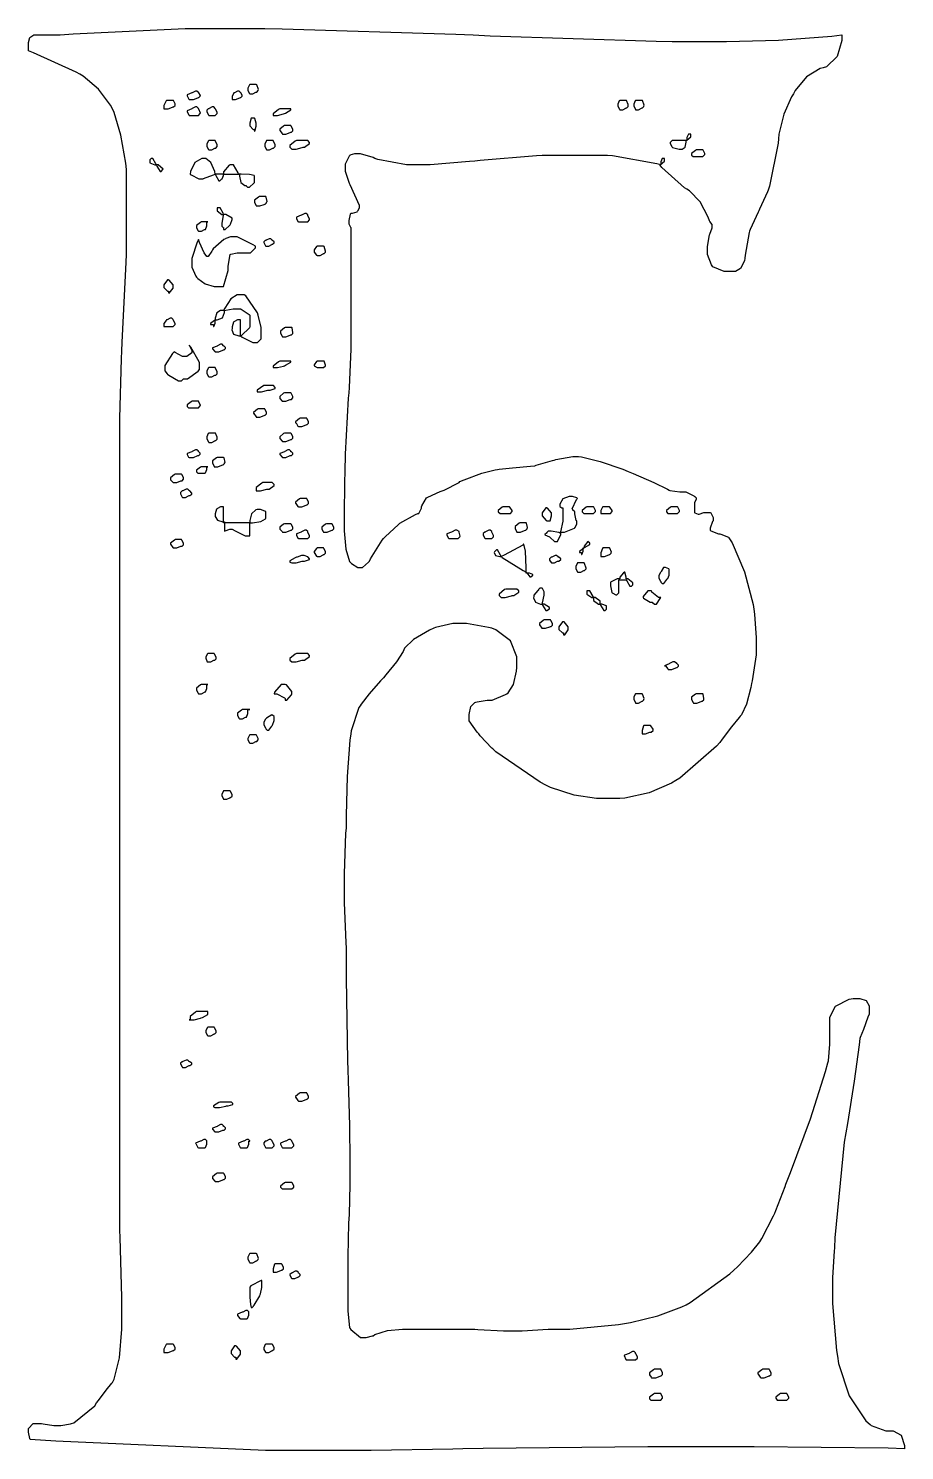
# Model space of a CAD drawing. Extents: x 55 to 302, y 40 to 307.
# Drawn here: x 220.5 to 253.6, y 89.5 to 143.2 of the extents above; entities that cross this region are included whole.
import ezdxf

# ---------------------------------------------------------------- set-up
doc = ezdxf.new("R2010")
doc.units = 0
doc.header["$MEASUREMENT"] = 0

msp = doc.modelspace()

# ---------------------------------------------------------------- linework, layer by layer
at = {"color": 32}
for points in [[(252.306, 90.4515), (252.35, 90.4074), (252.899, 90.2049), (253.082, 90.2049), (253.182, 90.2049), (253.479, 90.0423), (253.611, 89.662), (253.611, 89.5354), (252.994, 89.5533), (247.927, 89.6056), (246.239, 89.6056), (243.91, 89.6056), (237.702, 89.5449), (236.926, 89.5354), (236.546, 89.5188), (233.47, 89.4652), (232.445, 89.4652), (229.481, 89.4652), (221.562, 89.8179), (220.592, 89.8881), (220.574, 89.9156), (220.522, 90.1594), (220.522, 90.2409), (220.522, 90.303), (220.707, 90.4875), (220.769, 90.4875), (221.015, 90.4875), (221.076, 90.4709), (221.48, 90.4173), (221.615, 90.4173), (221.747, 90.4173), (222.116, 90.4794), (222.144, 90.4875), (222.232, 90.515), (223.026, 91.1585), (223.096, 91.2633), (223.167, 91.3613), (223.463, 91.7444), (223.669, 92.0048), (223.697, 92.039), (223.757, 92.1551), (223.966, 92.9707), (224.05, 94.0456), (224.05, 94.404), (224.05, 95.2514), (223.986, 97.5085), (223.978, 97.7896), (223.978, 127.599), (223.978, 128.447), (224.04, 130.678), (224.05, 130.987), (224.066, 131.295), (224.208, 134.33), (224.226, 134.621), (224.226, 137.83), (224.198, 138.068), (224.014, 139.123), (223.757, 139.983), (223.697, 140.123), (223.625, 140.265), (223.172, 140.869), (222.595, 141.35), (222.462, 141.428), (222.33, 141.508), (220.715, 142.24), (220.522, 142.31), (220.522, 142.558), (220.522, 142.623), (220.579, 142.814), (220.72, 142.911), (220.769, 142.911), (221.721, 142.911), (222.214, 142.955), (226.447, 143.158), (227.858, 143.158), (229.446, 143.158), (230.107, 143.141), (236.66, 142.937), (237.313, 142.911), (237.965, 142.885), (244.227, 142.673), (244.828, 142.663), (246.239, 142.663), (246.891, 142.663), (248.849, 142.721), (250.868, 142.867), (251.248, 142.911), (251.248, 142.707), (251.066, 142.095), (250.657, 141.712), (250.542, 141.676), (250.427, 141.642), (249.911, 141.327), (249.484, 140.82), (249.414, 140.688), (249.342, 140.574), (249.052, 139.92), (248.867, 139.163), (248.849, 138.994), (248.831, 138.828), (248.506, 137.204), (248.462, 137.054), (248.434, 136.984), (248.135, 136.34), (248.109, 136.278), (248.081, 136.226), (247.782, 135.573), (247.756, 135.503), (247.738, 135.45), (247.596, 134.594), (247.58, 134.479), (247.562, 134.39), (247.42, 134.1), (247.221, 133.985), (247.157, 133.985), (246.944, 133.985), (246.794, 133.985), (246.371, 134.162), (246.345, 134.196), (246.318, 134.232), (246.169, 134.629), (246.169, 134.761), (246.169, 134.911), (246.229, 135.3), (246.239, 135.36), (246.255, 135.388), (246.345, 135.632), (246.345, 135.713), (246.345, 135.757), (246.255, 135.873), (246.239, 135.89), (246.195, 136.032), (245.894, 136.609), (245.489, 137.028), (245.393, 137.09), (245.295, 137.144), (244.447, 137.91), (244.369, 138.006), (244.395, 138.024), (244.545, 138.144), (244.545, 138.183), (244.545, 138.253), (244.475, 138.253), (244.457, 138.253), (244.405, 138.121), (244.405, 138.077), (244.405, 138.006), (244.255, 138.05), (242.579, 138.343), (242.394, 138.359), (239.925, 138.359), (239.704, 138.343), (237.586, 138.166), (237.383, 138.148), (237.181, 138.13), (235.693, 138.006), (235.197, 138.006), (234.8, 138.006), (233.723, 138.209), (233.609, 138.253), (233.537, 138.281), (233.062, 138.429), (232.904, 138.429), (232.841, 138.429), (232.665, 138.369), (232.657, 138.359), (232.629, 138.333), (232.481, 138.035), (232.481, 137.936), (232.481, 137.769), (232.629, 137.32), (232.657, 137.267), (233.01, 136.489), (233.01, 136.419), (233.01, 136.375), (232.948, 136.26), (232.94, 136.242), (232.922, 136.226), (232.749, 136.172), (232.693, 136.172), (232.675, 136.146), (232.621, 135.902), (232.621, 135.819), (232.621, 135.775), (232.683, 135.661), (232.693, 135.643), (232.693, 131.233), (232.693, 131.045), (232.669, 130.476), (232.629, 129.603), (232.621, 129.399), (232.603, 129.197), (232.489, 127.08), (232.481, 126.86), (232.471, 126.639), (232.445, 124.979), (232.445, 124.424), (232.445, 124.194), (232.503, 123.504), (232.649, 123.033), (232.693, 122.979), (232.719, 122.953), (232.963, 122.803), (233.046, 122.803), (233.134, 122.803), (233.371, 123.005), (233.398, 123.049), (233.443, 123.137), (233.884, 123.843), (233.928, 123.895), (233.998, 123.967), (234.5, 124.434), (234.527, 124.46), (234.553, 124.478), (235.144, 124.803), (235.233, 124.847), (235.267, 124.847), (235.363, 125.052), (235.373, 125.096), (235.381, 125.14), (235.558, 125.43), (235.585, 125.448), (235.602, 125.466), (236.069, 125.669), (236.149, 125.695), (236.227, 125.723), (236.784, 126.013), (236.82, 126.048), (236.978, 126.119), (237.644, 126.37), (238.151, 126.498), (238.231, 126.507), (238.301, 126.516), (238.804, 126.565), (239.482, 126.631), (239.642, 126.647), (239.703, 126.665), (240.32, 126.842), (240.382, 126.86), (240.444, 126.877), (241.085, 127), (241.3, 127), (241.414, 126.983), (242.116, 126.811), (242.976, 126.515), (243.17, 126.435), (243.363, 126.357), (244.144, 126.018), (244.66, 125.765), (244.722, 125.729), (244.748, 125.713), (245.124, 125.659), (245.251, 125.659), (245.356, 125.659), (245.648, 125.51), (245.674, 125.483), (245.692, 125.483), (245.746, 125.43), (245.746, 125.413), (245.746, 125.368), (245.682, 125.254), (245.674, 125.236), (245.674, 124.883), (245.692, 124.867), (245.81, 124.813), (245.85, 124.813), (246.027, 124.883), (246.275, 124.883), (246.291, 124.867), (246.379, 124.695), (246.379, 124.637), (246.379, 124.567), (246.362, 124.54), (246.275, 124.296), (246.275, 124.214), (246.291, 124.196), (246.584, 124.081), (246.628, 124.072), (246.672, 124.063), (246.962, 123.949), (246.98, 123.931), (247.095, 123.738), (247.562, 122.644), (247.888, 121.408), (247.933, 121.143), (247.949, 121.029), (248.003, 120.164), (248.003, 119.874), (248.003, 119.513), (247.852, 118.525), (247.826, 118.427), (247.799, 118.269), (247.64, 117.651), (247.448, 117.246), (247.403, 117.192), (247.359, 117.14), (247.081, 116.792), (246.716, 116.32), (246.628, 116.204), (246.512, 116.064), (245.127, 114.857), (244.968, 114.759), (244.81, 114.662), (243.964, 114.292), (243.046, 114.098), (242.852, 114.088), (242.252, 114.088), (241.971, 114.088), (241.132, 114.216), (240.242, 114.504), (240.065, 114.583), (239.845, 114.698), (238.169, 115.843), (238.055, 115.958), (238.027, 115.985), (237.586, 116.453), (237.526, 116.523), (237.464, 116.585), (237.173, 117.015), (237.173, 117.158), (237.173, 117.259), (237.229, 117.56), (237.375, 117.713), (237.419, 117.722), (237.464, 117.731), (237.853, 117.792), (237.985, 117.792), (238.037, 117.802), (238.54, 118.006), (238.584, 118.04), (238.636, 118.076), (238.843, 118.389), (238.961, 118.894), (238.971, 119.027), (238.971, 119.239), (238.971, 119.439), (238.733, 120.034), (238.177, 120.457), (238.019, 120.51), (237.903, 120.536), (237.064, 120.686), (236.784, 120.686), (236.546, 120.686), (235.902, 120.536), (235.832, 120.51), (235.672, 120.439), (235.069, 120.09), (234.73, 119.76), (234.703, 119.698), (234.676, 119.637), (234.421, 119.248), (234.024, 118.755), (233.928, 118.64), (233.821, 118.525), (233.393, 118.032), (233.09, 117.643), (233.046, 117.581), (233.002, 117.521), (232.709, 116.639), (232.693, 116.523), (232.665, 116.286), (232.565, 114.913), (232.517, 113.448), (232.517, 112.959), (232.499, 112.775), (232.445, 111.246), (232.445, 110.736), (232.445, 110.163), (232.507, 108.629), (232.517, 108.443), (232.517, 107.289), (232.577, 104.194), (232.587, 103.823), (232.603, 103.444), (232.647, 101.724), (232.657, 100.389), (232.657, 99.9423), (232.657, 99.5109), (232.629, 98.3728), (232.621, 98.2126), (232.611, 98.0542), (232.587, 96.7976), (232.587, 96.3785), (232.587, 94.9332), (232.587, 94.7222), (232.647, 94.113), (232.657, 94.0855), (232.701, 94.0333), (233.065, 93.7327), (233.186, 93.7327), (233.274, 93.7327), (233.511, 93.7948), (233.539, 93.8029), (233.609, 93.847), (234.086, 93.9934), (234.654, 94.0513), (234.844, 94.0513), (237.383, 94.0513), (237.498, 94.0333), (238.47, 93.9793), (238.795, 93.9793), (239.165, 93.9793), (240.145, 94.0428), (240.278, 94.0513), (240.965, 94.0513), (242.807, 94.2276), (243.028, 94.2619), (243.257, 94.2979), (244.297, 94.5501), (245.197, 94.8891), (245.357, 94.9674), (245.515, 95.0556), (247.015, 96.1401), (247.157, 96.2724), (247.297, 96.4046), (247.826, 96.9574), (248.143, 97.3501), (248.179, 97.4026), (248.223, 97.4729), (248.664, 98.3287), (248.708, 98.425), (248.752, 98.5227), (249.104, 99.4406), (249.131, 99.5193), (249.308, 99.9603), (250.057, 101.985), (250.631, 103.779), (250.719, 104.105), (250.735, 104.176), (250.789, 104.811), (250.789, 105.022), (250.789, 105.693), (250.789, 105.832), (251.004, 106.248), (251.521, 106.513), (251.671, 106.539), (251.847, 106.539), (251.926, 106.539), (252.164, 106.456), (252.272, 106.253), (252.272, 106.186), (252.272, 105.94), (252.228, 105.825), (252.055, 105.362), (251.936, 105.058), (251.919, 105.022), (251.891, 104.785), (251.707, 103.414), (251.45, 101.812), (251.39, 101.46), (251.328, 101.107), (250.974, 97.4908), (250.965, 97.1201), (250.948, 96.9973), (250.895, 96.0053), (250.895, 95.673), (250.895, 95.0115), (251.044, 93.2395), (251.072, 93.0271), (251.116, 92.746), (251.517, 91.5293), (252.146, 90.5937), (252.306, 90.4515)], [(226.942, 140.722), (226.942, 140.74), (226.888, 140.794), (226.872, 140.794), (226.828, 140.794), (226.712, 140.732), (226.696, 140.722), (226.519, 140.652), (226.519, 140.608), (226.58, 140.494), (226.59, 140.476), (226.696, 140.476), (226.756, 140.476), (226.915, 140.538), (226.942, 140.546), (226.959, 140.546), (227.013, 140.6), (227.013, 140.618), (227.02, 140.632), (226.961, 140.722), (226.942, 140.722)], [(228.53, 140.722), (228.53, 140.74), (228.476, 140.794), (228.46, 140.794), (228.415, 140.794), (228.299, 140.732), (228.283, 140.722), (228.265, 140.706), (228.211, 140.586), (228.211, 140.546), (228.211, 140.476), (228.283, 140.476), (228.344, 140.476), (228.502, 140.538), (228.53, 140.546), (228.546, 140.546), (228.6, 140.6), (228.6, 140.618), (228.6, 140.644), (228.546, 140.722), (228.53, 140.722)], [(229.129, 141.041), (228.883, 141.041), (228.865, 141.024), (228.812, 140.904), (228.812, 140.865), (228.812, 140.82), (228.873, 140.706), (228.883, 140.688), (228.953, 140.688), (228.997, 140.688), (229.111, 140.75), (229.129, 140.758), (229.146, 140.758), (229.199, 140.812), (229.199, 140.829), (229.208, 140.856), (229.146, 141.032), (229.129, 141.041)], [(225.99, 140.442), (225.742, 140.442), (225.724, 140.424), (225.637, 140.251), (225.637, 140.193), (225.637, 140.123), (225.742, 140.123), (225.804, 140.123), (225.962, 140.185), (225.99, 140.193), (226.006, 140.193), (226.06, 140.247), (226.06, 140.265), (226.06, 140.309), (225.998, 140.433), (225.99, 140.442)], [(226.942, 140.123), (226.942, 140.141), (226.888, 140.193), (226.872, 140.193), (226.828, 140.193), (226.712, 140.133), (226.696, 140.123), (226.519, 140.053), (226.519, 140.009), (226.58, 139.894), (226.59, 139.876), (226.942, 139.876), (227.013, 139.947), (227.021, 139.965), (226.959, 140.106), (226.942, 140.123)], [(227.578, 140.123), (227.578, 140.141), (227.524, 140.193), (227.506, 140.193), (227.462, 140.193), (227.347, 140.133), (227.329, 140.123), (227.312, 140.123), (227.259, 140.071), (227.259, 140.053), (227.259, 140.009), (227.32, 139.894), (227.329, 139.876), (227.578, 139.876), (227.648, 139.947), (227.648, 139.991), (227.586, 140.106), (227.578, 140.123)], [(243.1, 140.442), (242.852, 140.442), (242.834, 140.424), (242.781, 140.305), (242.781, 140.265), (242.781, 140.221), (242.842, 140.106), (242.852, 140.089), (242.923, 140.089), (242.968, 140.089), (243.082, 140.151), (243.1, 140.159), (243.116, 140.159), (243.17, 140.213), (243.17, 140.229), (243.17, 140.283), (243.108, 140.433), (243.1, 140.442)], [(243.699, 140.442), (243.453, 140.442), (243.435, 140.424), (243.381, 140.305), (243.381, 140.265), (243.381, 140.221), (243.443, 140.106), (243.453, 140.089), (243.523, 140.089), (243.567, 140.089), (243.681, 140.151), (243.699, 140.159), (243.716, 140.159), (243.769, 140.213), (243.769, 140.229), (243.778, 140.257), (243.716, 140.433), (243.699, 140.442)], [(229.129, 139.524), (229.129, 139.586), (229.067, 139.762), (229.059, 139.77), (228.953, 139.77), (228.935, 139.77), (228.883, 139.586), (228.883, 139.524), (228.883, 139.48), (229.015, 139.347), (229.059, 139.347), (229.059, 139.277), (229.076, 139.277), (229.129, 139.463), (229.129, 139.524)], [(230.011, 140.123), (229.967, 140.097), (229.765, 139.931), (229.765, 139.876), (229.835, 139.876), (229.923, 139.876), (230.16, 139.938), (230.188, 139.947), (230.232, 139.965), (230.434, 140.085), (230.434, 140.123), (230.011, 140.123)], [(230.117, 139.171), (230.188, 139.171), (230.248, 139.171), (230.407, 139.233), (230.434, 139.241), (230.451, 139.241), (230.504, 139.295), (230.504, 139.311), (230.504, 139.355), (230.443, 139.471), (230.434, 139.488), (230.188, 139.488), (230.16, 139.471), (230.011, 139.351), (230.011, 139.311), (230.011, 139.311), (230.099, 139.189), (230.117, 139.171)], [(245.357, 138.924), (244.828, 138.924), (244.758, 138.854), (244.758, 138.81), (244.818, 138.695), (244.828, 138.678), (244.844, 138.66), (245.097, 138.606), (245.181, 138.606), (245.209, 138.599), (245.321, 138.673), (245.357, 138.862), (245.357, 138.924), (245.383, 138.942), (245.533, 139.062), (245.533, 139.101), (245.533, 139.171), (245.463, 139.171), (245.445, 139.171), (245.393, 139.039), (245.393, 138.994), (245.393, 138.924), (245.357, 138.924)], [(227.578, 138.924), (227.329, 138.924), (227.312, 138.908), (227.259, 138.788), (227.259, 138.748), (227.259, 138.704), (227.32, 138.589), (227.329, 138.571), (227.401, 138.571), (227.445, 138.571), (227.56, 138.634), (227.578, 138.642), (227.594, 138.642), (227.648, 138.695), (227.648, 138.712), (227.648, 138.766), (227.586, 138.908), (227.578, 138.924)], [(229.765, 138.924), (229.518, 138.924), (229.5, 138.908), (229.446, 138.788), (229.446, 138.748), (229.446, 138.704), (229.508, 138.589), (229.518, 138.571), (229.588, 138.571), (229.632, 138.571), (229.747, 138.634), (229.765, 138.642), (229.781, 138.642), (229.835, 138.695), (229.835, 138.712), (229.835, 138.766), (229.773, 138.908), (229.765, 138.924)], [(231.069, 138.924), (230.646, 138.924), (230.602, 138.908), (230.4, 138.736), (230.4, 138.678), (230.47, 138.606), (230.54, 138.606), (230.628, 138.606), (230.866, 138.669), (230.893, 138.678), (230.954, 138.678), (231.14, 138.81), (231.14, 138.854), (231.069, 138.924)], [(245.992, 138.571), (245.746, 138.571), (245.718, 138.555), (245.569, 138.435), (245.569, 138.395), (245.569, 138.378), (245.622, 138.325), (245.64, 138.325), (245.992, 138.325), (246.063, 138.395), (246.063, 138.439), (246.009, 138.563), (245.992, 138.571)], [(225.355, 138.006), (225.371, 137.962), (225.491, 137.76), (225.531, 137.76), (225.601, 137.83), (225.608, 137.851), (225.418, 138.006), (225.355, 138.006), (225.337, 138.05), (225.217, 138.253), (225.178, 138.253), (225.16, 138.253), (225.108, 138.201), (225.108, 138.183), (225.108, 138.113), (225.108, 138.086), (225.293, 138.006), (225.355, 138.006)], [(227.578, 137.654), (227.56, 137.752), (227.417, 138.1), (227.219, 138.253), (227.153, 138.253), (227.066, 138.253), (226.81, 138.1), (226.642, 137.752), (226.624, 137.654), (226.668, 137.627), (226.953, 137.477), (227.048, 137.477), (227.119, 137.477), (227.135, 137.495), (227.516, 137.637), (227.578, 137.654), (227.594, 137.609), (227.714, 137.407), (227.754, 137.407), (227.824, 137.477), (227.841, 137.477), (227.894, 137.609), (227.894, 137.654), (228.494, 137.654), (228.494, 137.575), (228.55, 137.337), (228.692, 137.231), (228.74, 137.231), (228.74, 137.214), (228.794, 137.16), (228.812, 137.16), (228.873, 137.16), (229.031, 137.311), (229.059, 137.337), (229.059, 137.583), (229.041, 137.601), (228.865, 137.645), (228.56, 137.654), (228.46, 137.654), (228.442, 137.708), (228.268, 138.006), (228.211, 138.006), (228.141, 138.006), (228.097, 137.99), (227.894, 137.738), (227.894, 137.654), (227.578, 137.654)], [(227.894, 136.136), (227.876, 136.18), (227.757, 136.385), (227.718, 136.385), (227.648, 136.385), (227.648, 136.313), (227.648, 136.269), (227.832, 136.136), (227.894, 136.136), (227.876, 136.092), (227.824, 135.809), (227.824, 135.713), (227.824, 135.697), (227.876, 135.643), (227.894, 135.643), (227.894, 135.573), (227.955, 135.573), (228.114, 135.723), (228.141, 135.749), (228.158, 135.767), (228.211, 135.939), (228.211, 135.996), (228.211, 135.996), (227.973, 136.136), (227.894, 136.136)], [(229.482, 136.808), (229.235, 136.808), (229.208, 136.791), (229.059, 136.671), (229.059, 136.631), (229.059, 136.587), (229.12, 136.473), (229.129, 136.455), (229.199, 136.455), (229.26, 136.455), (229.42, 136.517), (229.446, 136.525), (229.464, 136.525), (229.518, 136.579), (229.518, 136.595), (229.534, 136.623), (229.499, 136.791), (229.482, 136.808)], [(227.295, 135.855), (227.048, 135.855), (227.021, 135.837), (226.872, 135.719), (226.872, 135.679), (226.872, 135.635), (226.932, 135.52), (226.942, 135.503), (227.013, 135.503), (227.057, 135.503), (227.171, 135.564), (227.189, 135.573), (227.205, 135.573), (227.259, 135.705), (227.259, 135.749), (227.259, 135.855), (227.295, 135.855)], [(230.717, 135.855), (231.069, 135.855), (231.14, 135.926), (231.14, 135.97), (231.078, 136.085), (231.069, 136.102), (231.069, 136.12), (231.016, 136.172), (230.999, 136.172), (230.955, 136.172), (230.839, 136.112), (230.823, 136.102), (230.646, 136.032), (230.646, 135.988), (230.699, 135.873), (230.717, 135.855)], [(226.942, 135.184), (226.898, 135.088), (226.696, 134.473), (226.696, 134.268), (226.696, 134.145), (226.844, 133.801), (226.872, 133.773), (226.916, 133.721), (227.193, 133.518), (227.534, 133.42), (227.648, 133.42), (227.894, 133.42), (228.071, 134.02), (228.071, 134.17), (228.132, 134.559), (228.141, 134.621), (228.167, 134.638), (228.411, 134.691), (228.494, 134.691), (228.847, 134.691), (228.907, 134.691), (229.093, 134.877), (229.093, 134.938), (229.005, 134.991), (228.41, 135.29), (228.211, 135.29), (228.15, 135.29), (227.973, 135.23), (227.965, 135.22), (227.903, 135.194), (227.498, 134.841), (227.471, 134.797), (227.453, 134.753), (227.307, 134.549), (227.259, 134.549), (227.259, 134.549), (227.153, 134.682), (226.986, 135.07), (226.942, 135.184)], [(229.482, 134.938), (229.552, 134.938), (229.596, 134.938), (229.711, 135), (229.729, 135.008), (229.745, 135.008), (229.799, 135.062), (229.799, 135.078), (229.799, 135.096), (229.745, 135.15), (229.729, 135.15), (229.729, 135.168), (229.675, 135.22), (229.658, 135.22), (229.614, 135.22), (229.499, 135.159), (229.482, 135.15), (229.464, 135.15), (229.412, 135.096), (229.412, 135.078), (229.412, 135.078), (229.472, 134.955), (229.482, 134.938)], [(231.669, 134.938), (231.422, 134.938), (231.404, 134.921), (231.316, 134.801), (231.316, 134.761), (231.316, 134.717), (231.404, 134.603), (231.422, 134.585), (231.492, 134.585), (231.537, 134.585), (231.651, 134.647), (231.669, 134.655), (231.685, 134.655), (231.739, 134.709), (231.739, 134.725), (231.747, 134.753), (231.685, 134.921), (231.669, 134.938)], [(225.99, 133.42), (225.99, 133.482), (225.84, 133.659), (225.814, 133.667), (225.77, 133.667), (225.637, 133.482), (225.637, 133.42), (225.637, 133.376), (225.77, 133.244), (225.814, 133.244), (225.814, 133.174), (225.833, 133.167), (225.99, 133.357), (225.99, 133.42)], [(228.53, 131.55), (228.6, 131.506), (228.997, 131.304), (229.129, 131.304), (229.173, 131.304), (229.306, 131.436), (229.306, 131.48), (229.306, 131.727), (229.306, 131.877), (229.216, 132.266), (229.199, 132.328), (229.172, 132.416), (228.731, 133.059), (228.67, 133.103), (228.494, 133.103), (228.411, 133.103), (228.167, 132.949), (227.939, 132.602), (227.894, 132.504), (227.824, 132.504), (227.776, 132.504), (227.634, 132.421), (227.578, 132.219), (227.578, 132.151), (227.55, 132.133), (227.401, 132.015), (227.401, 131.975), (227.506, 131.975), (227.506, 131.903), (227.524, 131.903), (227.578, 132.035), (227.578, 132.079), (227.578, 132.151), (227.644, 132.151), (227.846, 132.235), (227.93, 132.438), (227.93, 132.504), (227.975, 132.522), (228.258, 132.574), (228.353, 132.574), (228.53, 132.574), (228.556, 132.558), (228.855, 132.354), (228.883, 132.328), (228.883, 131.903), (228.865, 131.851), (228.574, 131.56), (228.53, 131.55), (228.53, 132.151), (228.46, 132.151), (228.415, 132.151), (228.299, 132.089), (228.283, 132.079), (228.265, 132.063), (228.211, 131.891), (228.211, 131.833), (228.203, 131.782), (228.265, 131.614), (228.463, 131.55), (228.53, 131.55)], [(225.99, 132.151), (225.99, 132.169), (225.936, 132.221), (225.918, 132.221), (225.874, 132.221), (225.76, 132.161), (225.742, 132.151), (225.724, 132.133), (225.637, 132.015), (225.637, 131.975), (225.637, 131.903), (225.99, 131.903), (226.06, 131.975), (226.06, 132.019), (225.998, 132.133), (225.99, 132.151)], [(230.47, 131.869), (230.223, 131.869), (230.196, 131.852), (230.047, 131.732), (230.047, 131.692), (230.047, 131.648), (230.107, 131.534), (230.117, 131.516), (230.188, 131.516), (230.248, 131.516), (230.407, 131.578), (230.434, 131.586), (230.451, 131.586), (230.504, 131.64), (230.504, 131.656), (230.513, 131.684), (230.478, 131.86), (230.47, 131.869)], [(226.59, 131.197), (226.606, 131.171), (226.696, 131.006), (226.696, 130.951), (226.696, 130.907), (226.509, 130.774), (226.447, 130.774), (226.342, 130.774), (226.068, 130.925), (226.024, 130.951), (225.962, 130.881), (225.672, 130.431), (225.672, 130.281), (225.672, 130.237), (225.76, 130.123), (225.778, 130.105), (225.822, 130.061), (226.186, 129.858), (226.307, 129.858), (226.377, 129.928), (226.526, 129.928), (226.932, 130.221), (226.977, 130.281), (226.977, 130.528), (226.967, 130.572), (226.65, 131.127), (226.59, 131.197)], [(227.578, 130.951), (227.648, 130.951), (227.709, 130.951), (227.867, 131.013), (227.894, 131.021), (227.911, 131.021), (227.965, 131.075), (227.965, 131.093), (227.965, 131.111), (227.911, 131.163), (227.894, 131.163), (227.894, 131.181), (227.841, 131.233), (227.824, 131.233), (227.78, 131.233), (227.664, 131.173), (227.648, 131.163), (227.471, 131.093), (227.471, 131.058), (227.56, 130.961), (227.578, 130.951)], [(230.011, 130.598), (229.967, 130.572), (229.765, 130.406), (229.765, 130.351), (229.835, 130.351), (229.923, 130.351), (230.16, 130.413), (230.188, 130.422), (230.232, 130.44), (230.434, 130.56), (230.434, 130.598), (230.011, 130.598)], [(231.669, 130.598), (231.422, 130.598), (231.404, 130.581), (231.316, 130.462), (231.316, 130.422), (231.422, 130.351), (231.669, 130.351), (231.739, 130.422), (231.747, 130.44), (231.685, 130.59), (231.669, 130.598)], [(227.578, 130.351), (227.329, 130.351), (227.312, 130.335), (227.259, 130.215), (227.259, 130.175), (227.259, 130.131), (227.32, 130.017), (227.329, 129.999), (227.401, 129.999), (227.445, 129.999), (227.56, 130.061), (227.578, 130.069), (227.594, 130.069), (227.648, 130.123), (227.648, 130.139), (227.648, 130.193), (227.586, 130.335), (227.578, 130.351)], [(229.765, 129.682), (229.412, 129.682), (229.165, 129.505), (229.165, 129.433), (229.235, 129.433), (229.324, 129.433), (229.561, 129.497), (229.588, 129.505), (229.649, 129.505), (229.835, 129.559), (229.835, 129.576), (229.835, 129.603), (229.781, 129.682), (229.765, 129.682)], [(226.942, 129.081), (226.696, 129.081), (226.668, 129.064), (226.519, 128.945), (226.519, 128.904), (226.519, 128.888), (226.572, 128.834), (226.59, 128.834), (226.942, 128.834), (227.013, 128.904), (227.021, 128.922), (226.959, 129.064), (226.942, 129.081)], [(230.117, 129.081), (230.188, 129.081), (230.248, 129.081), (230.407, 129.144), (230.434, 129.153), (230.451, 129.153), (230.504, 129.206), (230.504, 129.223), (230.504, 129.267), (230.443, 129.383), (230.434, 129.399), (230.188, 129.399), (230.16, 129.383), (230.011, 129.263), (230.011, 129.223), (230.011, 129.188), (230.099, 129.091), (230.117, 129.081)], [(229.129, 128.481), (229.199, 128.481), (229.26, 128.481), (229.42, 128.543), (229.446, 128.552), (229.464, 128.552), (229.518, 128.605), (229.518, 128.623), (229.518, 128.668), (229.454, 128.782), (229.446, 128.8), (229.199, 128.8), (229.172, 128.782), (229.023, 128.663), (229.023, 128.623), (229.031, 128.615), (229.12, 128.499), (229.129, 128.481)], [(230.717, 128.129), (230.787, 128.129), (230.848, 128.129), (231.007, 128.191), (231.033, 128.199), (231.051, 128.199), (231.105, 128.253), (231.105, 128.271), (231.105, 128.315), (231.042, 128.429), (231.033, 128.447), (230.787, 128.447), (230.759, 128.429), (230.61, 128.311), (230.61, 128.271), (230.637, 128.271), (230.699, 128.147), (230.717, 128.129)], [(227.578, 127.882), (227.329, 127.882), (227.312, 127.865), (227.259, 127.745), (227.259, 127.706), (227.259, 127.661), (227.32, 127.547), (227.329, 127.529), (227.401, 127.529), (227.445, 127.529), (227.56, 127.591), (227.578, 127.599), (227.594, 127.599), (227.648, 127.653), (227.648, 127.67), (227.648, 127.724), (227.586, 127.874), (227.578, 127.882)], [(230.117, 127.565), (230.188, 127.565), (230.248, 127.565), (230.407, 127.627), (230.434, 127.635), (230.451, 127.635), (230.504, 127.689), (230.504, 127.706), (230.504, 127.75), (230.443, 127.865), (230.434, 127.882), (230.188, 127.882), (230.16, 127.865), (230.011, 127.745), (230.011, 127.706), (230.011, 127.671), (230.099, 127.575), (230.117, 127.565)], [(226.59, 126.964), (226.696, 126.964), (226.756, 126.964), (226.915, 127.028), (226.942, 127.036), (226.959, 127.036), (227.013, 127.09), (227.013, 127.106), (227.013, 127.124), (226.959, 127.176), (226.942, 127.176), (226.942, 127.194), (226.888, 127.247), (226.872, 127.247), (226.828, 127.247), (226.712, 127.186), (226.696, 127.176), (226.519, 127.106), (226.519, 127.072), (226.572, 126.974), (226.59, 126.964)], [(227.894, 126.964), (227.648, 126.964), (227.62, 126.948), (227.471, 126.828), (227.471, 126.788), (227.471, 126.744), (227.532, 126.629), (227.542, 126.611), (227.612, 126.611), (227.673, 126.611), (227.832, 126.675), (227.858, 126.683), (227.876, 126.683), (227.93, 126.737), (227.93, 126.753), (227.947, 126.771), (227.911, 126.948), (227.894, 126.964)], [(230.117, 126.964), (230.188, 126.964), (230.248, 126.964), (230.407, 127.028), (230.434, 127.036), (230.451, 127.036), (230.504, 127.09), (230.504, 127.106), (230.504, 127.124), (230.451, 127.176), (230.434, 127.176), (230.434, 127.194), (230.38, 127.247), (230.364, 127.247), (230.32, 127.247), (230.204, 127.186), (230.188, 127.176), (230.011, 127.106), (230.011, 127.072), (230.099, 126.974), (230.117, 126.964)], [(225.99, 126.012), (226.06, 126.012), (226.121, 126.012), (226.279, 126.074), (226.307, 126.082), (226.324, 126.082), (226.377, 126.136), (226.377, 126.154), (226.377, 126.198), (226.315, 126.312), (226.307, 126.33), (226.06, 126.33), (226.033, 126.312), (225.884, 126.194), (225.884, 126.154), (225.884, 126.119), (225.972, 126.03), (225.99, 126.012)], [(227.295, 126.611), (227.048, 126.611), (227.021, 126.595), (226.872, 126.475), (226.872, 126.435), (226.872, 126.419), (226.924, 126.365), (226.942, 126.365), (227.189, 126.365), (227.205, 126.383), (227.259, 126.503), (227.259, 126.541), (227.259, 126.611), (227.295, 126.611)], [(226.59, 125.695), (226.59, 125.713), (226.536, 125.765), (226.519, 125.765), (226.475, 125.765), (226.359, 125.705), (226.343, 125.695), (226.325, 125.695), (226.271, 125.643), (226.271, 125.625), (226.271, 125.581), (226.333, 125.466), (226.343, 125.448), (226.413, 125.448), (226.457, 125.448), (226.572, 125.51), (226.59, 125.519), (226.616, 125.519), (226.696, 125.572), (226.696, 125.589), (226.696, 125.616), (226.616, 125.695), (226.59, 125.695)], [(229.129, 125.695), (229.199, 125.695), (229.288, 125.695), (229.525, 125.757), (229.552, 125.765), (229.613, 125.765), (229.799, 125.898), (229.799, 125.942), (229.729, 126.012), (229.376, 126.012), (229.332, 125.986), (229.129, 125.82), (229.129, 125.765), (229.129, 125.695)], [(230.717, 125.096), (230.787, 125.096), (230.848, 125.096), (231.007, 125.157), (231.033, 125.166), (231.051, 125.166), (231.105, 125.22), (231.105, 125.236), (231.105, 125.28), (231.042, 125.396), (231.033, 125.413), (230.787, 125.413), (230.759, 125.396), (230.61, 125.276), (230.61, 125.236), (230.619, 125.228), (230.699, 125.105), (230.717, 125.096)], [(241.264, 125.413), (241.238, 125.43), (241.072, 125.483), (241.017, 125.483), (240.938, 125.483), (240.699, 125.4), (240.594, 125.198), (240.594, 125.13), (240.594, 125.113), (240.673, 125.06), (240.701, 125.06), (240.701, 124.707), (240.701, 124.558), (240.611, 124.152), (240.594, 124.108), (240.55, 124.126), (240.265, 124.178), (240.171, 124.178), (240.153, 124.178), (240.101, 124.126), (240.101, 124.108), (240.083, 124.108), (240.029, 124.055), (240.029, 124.037), (240.206, 123.965), (240.224, 123.939), (240.396, 123.789), (240.454, 123.789), (240.498, 123.789), (240.63, 124.054), (240.63, 124.142), (240.763, 124.142), (241.142, 124.292), (241.16, 124.318), (241.176, 124.318), (241.23, 124.45), (241.23, 124.495), (241.23, 124.567), (241.212, 124.584), (241.16, 124.836), (241.16, 124.919), (241.142, 124.919), (241.088, 124.973), (241.088, 124.99), (241.062, 125.025), (241.22, 125.378), (241.264, 125.413)], [(228.883, 124.495), (228.986, 124.495), (229.3, 124.544), (229.472, 124.645), (229.482, 124.671), (229.482, 124.919), (229.454, 124.937), (229.289, 124.99), (229.235, 124.99), (229.165, 124.99), (229.111, 124.981), (228.943, 124.835), (228.883, 124.58), (228.883, 124.495), (227.894, 124.495), (227.894, 125.096), (227.824, 125.096), (227.78, 125.096), (227.664, 125.034), (227.648, 125.024), (227.63, 125.008), (227.578, 124.835), (227.578, 124.777), (227.578, 124.73), (227.66, 124.588), (227.863, 124.531), (227.93, 124.531), (227.93, 124.178), (227.957, 124.196), (228.122, 124.248), (228.177, 124.248), (228.221, 124.248), (228.335, 124.187), (228.353, 124.178), (228.38, 124.161), (228.679, 124.019), (228.706, 124.001), (228.883, 124.001), (228.883, 124.495)], [(238.69, 125.096), (238.442, 125.096), (238.416, 125.078), (238.265, 124.959), (238.265, 124.919), (238.265, 124.901), (238.344, 124.847), (238.372, 124.847), (238.724, 124.847), (238.795, 124.919), (238.795, 124.963), (238.706, 125.078), (238.69, 125.096)], [(240.278, 124.813), (240.278, 124.875), (240.127, 125.052), (240.101, 125.06), (240.057, 125.06), (239.925, 124.875), (239.925, 124.813), (239.925, 124.752), (240.073, 124.576), (240.101, 124.567), (240.206, 124.567), (240.224, 124.567), (240.278, 124.752), (240.278, 124.813)], [(241.865, 125.096), (241.617, 125.096), (241.591, 125.078), (241.44, 124.959), (241.44, 124.919), (241.44, 124.901), (241.494, 124.847), (241.512, 124.847), (241.865, 124.847), (241.935, 124.919), (241.935, 124.963), (241.881, 125.078), (241.865, 125.096)], [(242.465, 125.096), (242.218, 125.096), (242.2, 125.078), (242.146, 124.959), (242.146, 124.919), (242.146, 124.847), (242.499, 124.847), (242.571, 124.919), (242.571, 124.963), (242.481, 125.078), (242.465, 125.096)], [(245.04, 125.096), (244.792, 125.096), (244.766, 125.078), (244.615, 124.959), (244.615, 124.919), (244.615, 124.901), (244.669, 124.847), (244.687, 124.847), (245.04, 124.847), (245.11, 124.919), (245.11, 124.963), (245.048, 125.078), (245.04, 125.096)], [(230.117, 124.142), (230.188, 124.142), (230.248, 124.142), (230.407, 124.205), (230.434, 124.214), (230.451, 124.214), (230.504, 124.267), (230.504, 124.284), (230.504, 124.328), (230.443, 124.444), (230.434, 124.46), (230.188, 124.46), (230.16, 124.444), (230.011, 124.324), (230.011, 124.284), (230.011, 124.249), (230.099, 124.16), (230.117, 124.142)], [(230.717, 123.895), (231.069, 123.895), (231.14, 123.965), (231.14, 124.01), (231.078, 124.126), (231.069, 124.142), (231.069, 124.16), (231.016, 124.214), (230.999, 124.214), (230.955, 124.214), (230.839, 124.152), (230.823, 124.142), (230.646, 124.072), (230.646, 124.027), (230.699, 123.913), (230.717, 123.895)], [(231.669, 124.142), (231.739, 124.142), (231.801, 124.142), (231.96, 124.205), (231.987, 124.214), (232.004, 124.214), (232.058, 124.267), (232.058, 124.284), (232.058, 124.328), (231.995, 124.444), (231.987, 124.46), (231.775, 124.46), (231.747, 124.444), (231.599, 124.324), (231.599, 124.284), (231.599, 124.249), (231.659, 124.16), (231.669, 124.142)], [(236.784, 124.142), (236.784, 124.16), (236.704, 124.214), (236.678, 124.214), (236.634, 124.214), (236.52, 124.152), (236.502, 124.142), (236.325, 124.072), (236.325, 124.027), (236.387, 123.913), (236.397, 123.895), (236.75, 123.895), (236.82, 123.965), (236.828, 123.983), (236.793, 124.134), (236.784, 124.142)], [(238.019, 124.142), (238.019, 124.16), (237.965, 124.214), (237.949, 124.214), (237.905, 124.214), (237.789, 124.152), (237.772, 124.142), (237.754, 124.142), (237.702, 124.09), (237.702, 124.072), (237.702, 124.027), (237.763, 123.913), (237.772, 123.895), (238.019, 123.895), (238.089, 123.965), (238.089, 124.01), (238.027, 124.134), (238.019, 124.142)], [(239.324, 124.495), (239.077, 124.495), (239.05, 124.478), (238.901, 124.358), (238.901, 124.318), (238.901, 124.274), (238.961, 124.16), (238.971, 124.142), (239.043, 124.142), (239.103, 124.142), (239.262, 124.205), (239.29, 124.214), (239.306, 124.214), (239.36, 124.267), (239.36, 124.284), (239.368, 124.311), (239.332, 124.478), (239.324, 124.495)], [(225.99, 123.542), (226.06, 123.542), (226.121, 123.542), (226.279, 123.605), (226.307, 123.613), (226.324, 123.613), (226.377, 123.667), (226.377, 123.685), (226.377, 123.729), (226.315, 123.843), (226.307, 123.861), (226.06, 123.861), (226.033, 123.843), (225.884, 123.724), (225.884, 123.685), (225.884, 123.685), (225.972, 123.56), (225.99, 123.542)], [(231.422, 123.226), (231.492, 123.226), (231.537, 123.226), (231.651, 123.288), (231.669, 123.296), (231.685, 123.296), (231.739, 123.349), (231.739, 123.366), (231.739, 123.41), (231.677, 123.526), (231.669, 123.542), (231.422, 123.542), (231.404, 123.526), (231.316, 123.406), (231.316, 123.366), (231.316, 123.366), (231.404, 123.235), (231.422, 123.226)], [(238.372, 123.226), (238.354, 123.27), (238.234, 123.472), (238.195, 123.472), (238.125, 123.402), (238.117, 123.372), (238.168, 123.261), (238.321, 123.226), (238.372, 123.226), (238.416, 123.182), (239.209, 122.688), (239.324, 122.626), (239.342, 122.6), (239.46, 122.45), (239.5, 122.45), (239.572, 122.52), (239.572, 122.538), (239.44, 122.59), (239.396, 122.59), (239.324, 122.59), (239.324, 122.797), (239.298, 123.416), (239.238, 123.685), (239.219, 123.685), (239.191, 123.65), (238.486, 123.27), (238.372, 123.226)], [(241.512, 123.542), (241.485, 123.526), (241.336, 123.406), (241.336, 123.366), (241.406, 123.366), (241.406, 123.296), (241.423, 123.296), (241.476, 123.428), (241.476, 123.472), (241.476, 123.542), (241.52, 123.56), (241.723, 123.68), (241.723, 123.719), (241.653, 123.789), (241.65, 123.79), (241.512, 123.605), (241.512, 123.542)], [(242.465, 123.542), (242.218, 123.542), (242.2, 123.526), (242.146, 123.354), (242.146, 123.296), (242.146, 123.226), (242.218, 123.226), (242.278, 123.226), (242.437, 123.288), (242.465, 123.296), (242.481, 123.296), (242.535, 123.349), (242.535, 123.366), (242.543, 123.384), (242.481, 123.534), (242.465, 123.542)], [(230.47, 122.979), (230.54, 122.979), (230.628, 122.979), (230.866, 123.041), (230.893, 123.049), (230.954, 123.049), (231.14, 123.103), (231.14, 123.119), (231.14, 123.137), (231.086, 123.19), (231.069, 123.19), (231.069, 123.208), (230.937, 123.26), (230.893, 123.26), (230.831, 123.26), (230.673, 123.2), (230.646, 123.19), (230.602, 123.173), (230.4, 123.053), (230.4, 123.013), (230.47, 122.979)], [(240.278, 122.979), (240.348, 122.979), (240.392, 122.979), (240.506, 123.041), (240.524, 123.049), (240.55, 123.049), (240.63, 123.103), (240.63, 123.119), (240.63, 123.137), (240.55, 123.19), (240.524, 123.19), (240.524, 123.208), (240.47, 123.26), (240.454, 123.26), (240.41, 123.26), (240.294, 123.2), (240.278, 123.19), (240.26, 123.19), (240.206, 123.137), (240.206, 123.119), (240.206, 123.085), (240.268, 122.989), (240.278, 122.979)], [(241.512, 122.979), (241.264, 122.979), (241.246, 122.961), (241.194, 122.843), (241.194, 122.803), (241.194, 122.759), (241.254, 122.644), (241.264, 122.626), (241.336, 122.626), (241.38, 122.626), (241.494, 122.688), (241.512, 122.696), (241.529, 122.696), (241.583, 122.75), (241.583, 122.767), (241.591, 122.785), (241.529, 122.961), (241.512, 122.979)], [(243.1, 122.378), (243.1, 122.44), (243.046, 122.626), (243.028, 122.626), (243.002, 122.608), (242.852, 122.436), (242.852, 122.378), (242.763, 122.378), (242.499, 122.246), (242.499, 122.202), (242.499, 122.113), (242.561, 121.867), (242.571, 121.849), (242.587, 121.833), (242.707, 121.779), (242.747, 121.779), (242.817, 121.849), (242.817, 122.344), (243.1, 122.344), (243.116, 122.3), (243.236, 122.097), (243.276, 122.097), (243.292, 122.097), (243.346, 122.151), (243.346, 122.167), (243.346, 122.221), (243.16, 122.378), (243.1, 122.378)], [(244.405, 122.626), (244.387, 122.608), (244.335, 122.49), (244.335, 122.45), (244.335, 122.406), (244.395, 122.291), (244.405, 122.273), (244.405, 122.255), (244.457, 122.202), (244.475, 122.202), (244.519, 122.202), (244.633, 122.352), (244.651, 122.378), (244.668, 122.396), (244.722, 122.516), (244.722, 122.554), (244.722, 122.731), (244.704, 122.749), (244.584, 122.803), (244.545, 122.803), (244.51, 122.803), (244.421, 122.652), (244.405, 122.626)], [(238.372, 121.672), (238.442, 121.672), (238.53, 121.672), (238.768, 121.736), (238.795, 121.744), (238.857, 121.744), (239.043, 121.877), (239.043, 121.921), (238.971, 121.991), (238.548, 121.991), (238.504, 121.974), (238.301, 121.802), (238.301, 121.744), (238.372, 121.672)], [(239.925, 121.426), (239.941, 121.47), (239.995, 121.755), (239.995, 121.849), (239.995, 121.893), (239.933, 122.009), (239.925, 122.025), (239.853, 122.025), (239.835, 122.025), (239.783, 121.973), (239.783, 121.955), (239.755, 121.938), (239.606, 121.766), (239.606, 121.708), (239.597, 121.664), (239.673, 121.502), (239.861, 121.426), (239.925, 121.426), (239.941, 121.382), (240.061, 121.179), (240.101, 121.179), (240.206, 121.249), (240.206, 121.293), (239.995, 121.426), (239.925, 121.426)], [(242.112, 121.426), (242.112, 121.496), (242.112, 121.54), (241.925, 121.672), (241.865, 121.672), (241.847, 121.716), (241.727, 121.921), (241.689, 121.921), (241.617, 121.921), (241.617, 121.849), (241.617, 121.805), (241.803, 121.672), (241.865, 121.672), (241.865, 121.602), (241.865, 121.558), (242.05, 121.426), (242.112, 121.426), (242.128, 121.382), (242.248, 121.179), (242.288, 121.179), (242.305, 121.179), (242.358, 121.233), (242.358, 121.249), (242.358, 121.356), (242.358, 121.356), (242.172, 121.426), (242.112, 121.426)], [(244.405, 121.672), (244.317, 121.672), (244.069, 121.877), (244.052, 121.921), (243.982, 121.921), (243.92, 121.921), (243.742, 121.716), (243.733, 121.672), (243.751, 121.646), (244.002, 121.496), (244.086, 121.496), (244.086, 121.48), (244.165, 121.426), (244.192, 121.426), (244.245, 121.426), (244.387, 121.638), (244.405, 121.672)], [(239.925, 120.51), (239.995, 120.51), (240.056, 120.51), (240.214, 120.571), (240.242, 120.58), (240.258, 120.58), (240.312, 120.633), (240.312, 120.65), (240.312, 120.694), (240.25, 120.81), (240.242, 120.826), (239.995, 120.826), (239.968, 120.81), (239.819, 120.69), (239.819, 120.65), (239.827, 120.642), (239.915, 120.519), (239.925, 120.51)], [(240.558, 120.51), (240.558, 120.465), (240.691, 120.333), (240.735, 120.333), (240.735, 120.261), (240.779, 120.261), (240.911, 120.448), (240.911, 120.51), (240.911, 120.571), (240.761, 120.748), (240.735, 120.756), (240.691, 120.756), (240.558, 120.571), (240.558, 120.51)], [(227.295, 119.239), (227.365, 119.239), (227.409, 119.239), (227.524, 119.301), (227.542, 119.309), (227.558, 119.309), (227.612, 119.363), (227.612, 119.379), (227.612, 119.423), (227.55, 119.539), (227.542, 119.556), (227.295, 119.556), (227.277, 119.539), (227.225, 119.42), (227.225, 119.379), (227.225, 119.379), (227.277, 119.248), (227.295, 119.239)], [(230.47, 119.239), (230.54, 119.239), (230.628, 119.239), (230.866, 119.301), (230.893, 119.309), (230.954, 119.309), (231.14, 119.441), (231.14, 119.485), (231.069, 119.556), (230.646, 119.556), (230.602, 119.539), (230.4, 119.367), (230.4, 119.309), (230.47, 119.239)], [(244.687, 118.956), (244.758, 118.956), (244.818, 118.956), (244.977, 119.018), (245.004, 119.027), (245.021, 119.027), (245.074, 119.08), (245.074, 119.098), (245.074, 119.116), (245.021, 119.169), (245.004, 119.169), (245.004, 119.187), (244.924, 119.239), (244.898, 119.239), (244.854, 119.239), (244.738, 119.178), (244.722, 119.169), (244.545, 119.098), (244.58, 119.098), (244.669, 118.974), (244.687, 118.956)], [(227.295, 118.393), (227.048, 118.393), (227.021, 118.375), (226.872, 118.256), (226.872, 118.217), (226.872, 118.172), (226.932, 118.058), (226.942, 118.04), (227.013, 118.04), (227.057, 118.04), (227.171, 118.102), (227.189, 118.11), (227.205, 118.11), (227.259, 118.243), (227.259, 118.287), (227.259, 118.393), (227.295, 118.393)], [(230.47, 118.04), (230.47, 118.128), (230.268, 118.375), (230.223, 118.393), (230.152, 118.393), (230.063, 118.393), (229.817, 118.102), (229.799, 118.04), (229.905, 118.04), (230.196, 117.89), (230.223, 117.864), (230.223, 117.792), (230.284, 117.792), (230.452, 117.996), (230.47, 118.04)], [(243.699, 118.04), (243.453, 118.04), (243.435, 118.022), (243.381, 117.904), (243.381, 117.864), (243.381, 117.82), (243.443, 117.705), (243.453, 117.687), (243.523, 117.687), (243.567, 117.687), (243.681, 117.749), (243.699, 117.758), (243.716, 117.758), (243.769, 117.811), (243.769, 117.828), (243.778, 117.855), (243.716, 118.022), (243.699, 118.04)], [(245.992, 118.04), (245.746, 118.04), (245.718, 118.022), (245.569, 117.904), (245.569, 117.864), (245.569, 117.82), (245.63, 117.705), (245.64, 117.687), (245.71, 117.687), (245.77, 117.687), (245.929, 117.749), (245.956, 117.758), (245.973, 117.758), (246.027, 117.811), (246.027, 117.828), (246.035, 117.855), (246.009, 118.022), (245.992, 118.04)], [(228.883, 117.439), (228.6, 117.439), (228.572, 117.423), (228.424, 117.303), (228.424, 117.263), (228.424, 117.219), (228.484, 117.104), (228.494, 117.086), (228.564, 117.086), (228.608, 117.086), (228.723, 117.15), (228.74, 117.158), (228.758, 117.158), (228.812, 117.29), (228.812, 117.335), (228.812, 117.439), (228.883, 117.439)], [(229.482, 117.086), (229.464, 117.07), (229.412, 116.95), (229.412, 116.91), (229.412, 116.866), (229.472, 116.751), (229.482, 116.733), (229.482, 116.717), (229.534, 116.663), (229.552, 116.663), (229.596, 116.663), (229.711, 116.814), (229.729, 116.84), (229.745, 116.858), (229.799, 117.03), (229.799, 117.086), (229.799, 117.158), (229.799, 117.176), (229.745, 117.228), (229.729, 117.228), (229.719, 117.238), (229.517, 117.122), (229.482, 117.086)], [(243.699, 116.523), (243.769, 116.523), (243.83, 116.523), (243.989, 116.585), (244.016, 116.593), (244.042, 116.593), (244.122, 116.647), (244.122, 116.663), (244.122, 116.707), (244.033, 116.823), (244.016, 116.84), (243.769, 116.84), (243.751, 116.823), (243.699, 116.651), (243.699, 116.593), (243.699, 116.523)], [(228.883, 116.17), (228.953, 116.17), (228.997, 116.17), (229.111, 116.232), (229.129, 116.24), (229.146, 116.24), (229.199, 116.294), (229.199, 116.31), (229.199, 116.355), (229.137, 116.47), (229.129, 116.487), (228.883, 116.487), (228.865, 116.47), (228.812, 116.351), (228.812, 116.31), (228.804, 116.304), (228.865, 116.188), (228.883, 116.17)], [(227.894, 114.053), (227.965, 114.053), (228.009, 114.053), (228.123, 114.115), (228.141, 114.124), (228.158, 114.124), (228.211, 114.177), (228.211, 114.194), (228.211, 114.238), (228.15, 114.354), (228.141, 114.37), (227.894, 114.37), (227.876, 114.354), (227.824, 114.234), (227.824, 114.194), (227.824, 114.194), (227.885, 114.063), (227.894, 114.053)], [(226.59, 105.727), (226.696, 105.727), (226.784, 105.727), (227.021, 105.789), (227.048, 105.797), (227.093, 105.815), (227.295, 105.935), (227.295, 105.974), (227.295, 106.046), (226.872, 106.046), (226.828, 106.019), (226.624, 105.854), (226.624, 105.797), (226.624, 105.727), (226.59, 105.727)], [(227.295, 105.128), (227.365, 105.128), (227.409, 105.128), (227.524, 105.19), (227.542, 105.198), (227.558, 105.198), (227.612, 105.252), (227.612, 105.268), (227.612, 105.312), (227.55, 105.428), (227.542, 105.445), (227.295, 105.445), (227.277, 105.428), (227.225, 105.308), (227.225, 105.268), (227.225, 105.268), (227.277, 105.146), (227.295, 105.128)], [(226.343, 103.929), (226.413, 103.929), (226.457, 103.929), (226.572, 103.991), (226.59, 103.999), (226.616, 103.999), (226.696, 104.053), (226.696, 104.069), (226.696, 104.087), (226.616, 104.14), (226.59, 104.14), (226.59, 104.158), (226.536, 104.21), (226.519, 104.21), (226.475, 104.21), (226.359, 104.15), (226.343, 104.14), (226.325, 104.14), (226.271, 104.087), (226.271, 104.069), (226.271, 104.069), (226.325, 103.947), (226.343, 103.929)], [(227.578, 102.412), (227.648, 102.412), (227.736, 102.412), (227.973, 102.474), (228.001, 102.482), (228.061, 102.482), (228.247, 102.536), (228.247, 102.552), (228.247, 102.57), (228.194, 102.622), (228.177, 102.622), (227.754, 102.622), (227.71, 102.606), (227.506, 102.486), (227.506, 102.446), (227.506, 102.446), (227.56, 102.412), (227.578, 102.412)], [(230.717, 102.658), (230.787, 102.658), (230.848, 102.658), (231.007, 102.72), (231.033, 102.729), (231.051, 102.729), (231.105, 102.783), (231.105, 102.799), (231.105, 102.843), (231.042, 102.959), (231.033, 102.975), (230.787, 102.975), (230.759, 102.959), (230.61, 102.839), (230.61, 102.799), (230.619, 102.791), (230.699, 102.676), (230.717, 102.658)], [(227.578, 101.494), (227.648, 101.494), (227.709, 101.494), (227.867, 101.556), (227.894, 101.564), (227.911, 101.564), (227.965, 101.618), (227.965, 101.636), (227.965, 101.654), (227.911, 101.706), (227.894, 101.706), (227.894, 101.724), (227.841, 101.776), (227.824, 101.776), (227.78, 101.776), (227.664, 101.716), (227.648, 101.706), (227.471, 101.636), (227.471, 101.601), (227.56, 101.504), (227.578, 101.494)], [(226.942, 100.894), (227.189, 100.894), (227.205, 100.912), (227.259, 101.032), (227.259, 101.071), (227.259, 101.141), (227.259, 101.159), (227.205, 101.211), (227.189, 101.211), (227.145, 101.211), (227.029, 101.151), (227.013, 101.141), (226.836, 101.071), (226.844, 101.054), (226.924, 100.904), (226.942, 100.894)], [(228.883, 101.141), (228.883, 101.159), (228.829, 101.211), (228.812, 101.211), (228.768, 101.211), (228.652, 101.151), (228.636, 101.141), (228.46, 101.071), (228.46, 101.027), (228.52, 100.912), (228.53, 100.894), (228.776, 100.894), (228.793, 100.912), (228.847, 101.032), (228.847, 101.071), (228.847, 101.141), (228.883, 101.141)], [(229.482, 100.894), (229.729, 100.894), (229.799, 100.965), (229.799, 101.009), (229.737, 101.124), (229.729, 101.141), (229.729, 101.159), (229.675, 101.211), (229.658, 101.211), (229.614, 101.211), (229.499, 101.151), (229.482, 101.141), (229.464, 101.141), (229.412, 101.089), (229.412, 101.071), (229.412, 101.027), (229.472, 100.904), (229.482, 100.894)], [(230.47, 101.141), (230.47, 101.159), (230.416, 101.211), (230.4, 101.211), (230.356, 101.211), (230.24, 101.151), (230.223, 101.141), (230.047, 101.071), (230.047, 101.027), (230.107, 100.912), (230.117, 100.894), (230.47, 100.894), (230.54, 100.965), (230.54, 101.009), (230.478, 101.124), (230.47, 101.141)], [(227.578, 99.6237), (227.648, 99.6237), (227.709, 99.6237), (227.867, 99.6872), (227.894, 99.6957), (227.911, 99.6957), (227.965, 99.7493), (227.965, 99.7659), (227.965, 99.81), (227.903, 99.9257), (227.894, 99.9423), (227.648, 99.9423), (227.62, 99.9257), (227.471, 99.8058), (227.471, 99.7659), (227.471, 99.7313), (227.56, 99.6336), (227.578, 99.6237)], [(230.117, 99.3429), (230.47, 99.3429), (230.54, 99.4131), (230.54, 99.4572), (230.478, 99.5729), (230.47, 99.5895), (230.223, 99.5895), (230.196, 99.5729), (230.047, 99.453), (230.047, 99.4131), (230.047, 99.4131), (230.099, 99.3429), (230.117, 99.3429)], [(229.129, 96.9077), (228.883, 96.9077), (228.865, 96.8911), (228.812, 96.7715), (228.812, 96.7313), (228.812, 96.6872), (228.873, 96.5729), (228.883, 96.5549), (228.953, 96.5549), (228.997, 96.5549), (229.111, 96.617), (229.129, 96.6251), (229.146, 96.6251), (229.199, 96.6791), (229.199, 96.6971), (229.208, 96.7147), (229.146, 96.8911), (229.129, 96.9077)], [(229.765, 96.2021), (229.835, 96.2021), (229.895, 96.2021), (230.054, 96.2642), (230.081, 96.2724), (230.098, 96.2724), (230.152, 96.3263), (230.152, 96.3443), (230.152, 96.3884), (230.09, 96.5027), (230.081, 96.5207), (229.835, 96.5207), (229.817, 96.5027), (229.765, 96.3306), (229.765, 96.2724), (229.765, 96.2021)], [(230.47, 95.9556), (230.54, 95.9556), (230.584, 95.9556), (230.699, 96.0176), (230.717, 96.0258), (230.733, 96.0258), (230.787, 96.0797), (230.787, 96.096), (230.787, 96.114), (230.733, 96.1679), (230.717, 96.1679), (230.717, 96.1856), (230.663, 96.2381), (230.646, 96.2381), (230.602, 96.2381), (230.487, 96.1775), (230.47, 96.1679), (230.452, 96.1679), (230.4, 96.114), (230.4, 96.096), (230.391, 96.0893), (230.452, 95.9735), (230.47, 95.9556)], [(228.883, 95.3562), (228.883, 95.2623), (228.903, 94.9773), (228.94, 94.8612), (228.953, 94.8612), (228.969, 94.8612), (229.023, 94.9152), (229.023, 94.9332), (229.049, 94.9508), (229.26, 95.3036), (229.27, 95.3562), (229.288, 95.3837), (229.342, 95.6275), (229.342, 95.709), (229.342, 95.8854), (229.306, 95.8854), (229.306, 95.8854), (228.927, 95.6829), (228.883, 95.6388), (228.883, 95.3562)], [(228.53, 94.4383), (228.776, 94.4383), (228.793, 94.4563), (228.847, 94.5762), (228.847, 94.6146), (228.847, 94.6849), (228.847, 94.7028), (228.793, 94.7568), (228.776, 94.7568), (228.732, 94.7568), (228.617, 94.6947), (228.6, 94.6849), (228.424, 94.6146), (228.424, 94.5706), (228.512, 94.4481), (228.53, 94.4383)], [(225.637, 93.1693), (225.742, 93.1693), (225.804, 93.1693), (225.962, 93.2311), (225.99, 93.2395), (226.006, 93.2395), (226.06, 93.2931), (226.06, 93.3097), (226.06, 93.3538), (225.998, 93.4695), (225.99, 93.4861), (225.742, 93.4861), (225.724, 93.4695), (225.637, 93.2974), (225.637, 93.2395), (225.637, 93.1693)], [(229.482, 93.1693), (229.552, 93.1693), (229.596, 93.1693), (229.711, 93.2311), (229.729, 93.2395), (229.745, 93.2395), (229.799, 93.2931), (229.799, 93.3097), (229.799, 93.3538), (229.737, 93.4695), (229.729, 93.4861), (229.482, 93.4861), (229.464, 93.4695), (229.412, 93.3496), (229.412, 93.3097), (229.412, 93.2752), (229.472, 93.1788), (229.482, 93.1693)], [(228.177, 93.1693), (228.177, 93.1252), (228.309, 92.9929), (228.353, 92.9929), (228.353, 92.921), (228.398, 92.921), (228.53, 93.1072), (228.53, 93.1693), (228.53, 93.2311), (228.38, 93.4074), (228.353, 93.4159), (228.309, 93.4159), (228.177, 93.2311), (228.177, 93.1693)], [(243.1, 92.8867), (243.453, 92.8867), (243.523, 92.9569), (243.523, 93.001), (243.461, 93.1168), (243.453, 93.1333), (243.453, 93.1513), (243.399, 93.2035), (243.381, 93.2035), (243.337, 93.2035), (243.222, 93.1429), (243.204, 93.1333), (243.028, 93.0631), (243.018, 93.0547), (243.082, 92.9047), (243.1, 92.8867)], [(244.052, 92.2154), (244.158, 92.2154), (244.219, 92.2154), (244.377, 92.2789), (244.405, 92.2874), (244.421, 92.2874), (244.475, 92.341), (244.475, 92.3576), (244.475, 92.4017), (244.413, 92.5174), (244.405, 92.534), (244.158, 92.534), (244.13, 92.5174), (243.982, 92.3974), (243.982, 92.3576), (243.982, 92.323), (244.042, 92.2334), (244.052, 92.2154)], [(248.179, 92.2154), (248.249, 92.2154), (248.31, 92.2154), (248.47, 92.2789), (248.496, 92.2874), (248.514, 92.2874), (248.568, 92.341), (248.568, 92.3576), (248.568, 92.4017), (248.504, 92.5174), (248.496, 92.534), (248.249, 92.534), (248.222, 92.5174), (248.073, 92.3974), (248.073, 92.3576), (248.081, 92.3491), (248.161, 92.2334), (248.179, 92.2154)], [(244.052, 91.3694), (244.405, 91.3694), (244.475, 91.4396), (244.475, 91.4837), (244.413, 91.5995), (244.405, 91.616), (244.158, 91.616), (244.13, 91.5995), (243.982, 91.4799), (243.982, 91.4396), (243.982, 91.4231), (244.034, 91.3694), (244.052, 91.3694)], [(248.815, 91.3694), (249.167, 91.3694), (249.238, 91.4396), (249.238, 91.4837), (249.175, 91.5995), (249.167, 91.616), (248.921, 91.616), (248.893, 91.5995), (248.744, 91.4799), (248.744, 91.4396), (248.744, 91.4396), (248.797, 91.3694), (248.815, 91.3694)]]:
    msp.add_lwpolyline(points, close=True, dxfattribs=at)

doc.saveas('drawing.dxf')
